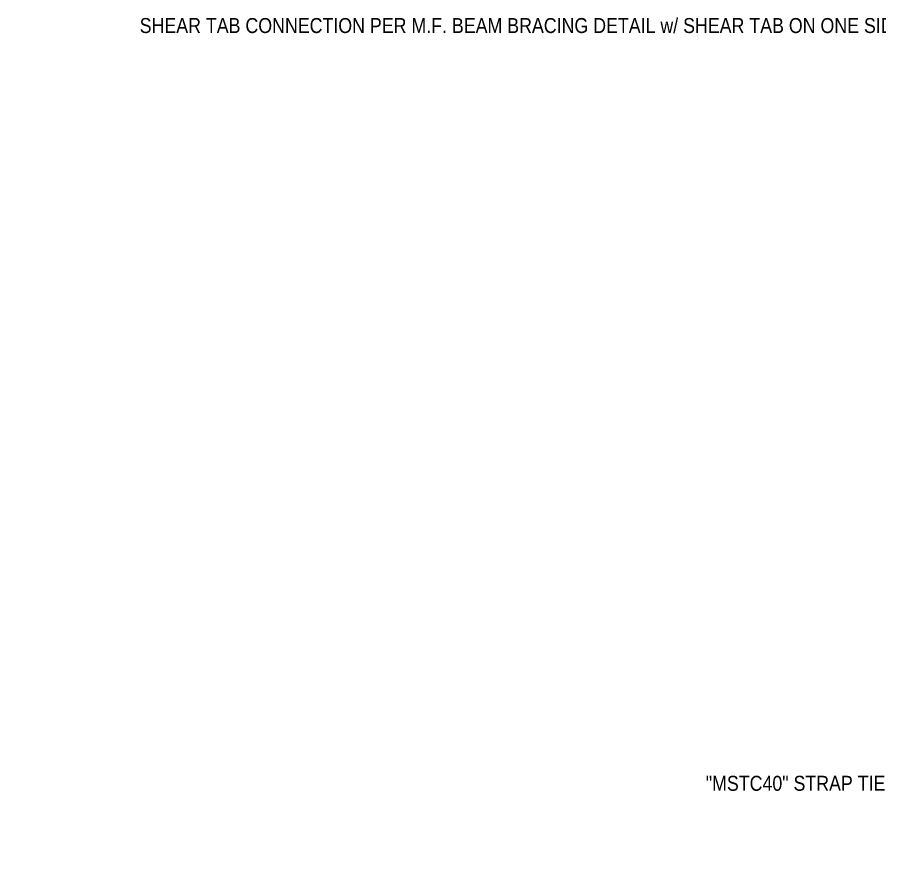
# Model space of a CAD drawing. Header units: inches. Extents: x -16404 to 14624, y -1591 to 16152.
# Drawn here: x 1237.8 to 1302.6, y 13310.5 to 13375.1 of the extents above; entities that cross this region are included whole.
import ezdxf
from ezdxf import colors
from ezdxf.entities.mleader import LeaderData, LeaderLine
from ezdxf.math import Vec2, Vec3

# ---------------------------------------------------------------- set-up
doc = ezdxf.new("R2010")
doc.units = ezdxf.units.IN
doc.header["$LTSCALE"] = 24
doc.header["$MEASUREMENT"] = 0
doc.layers.get('0').update_dxf_attribs({"linetype": 'CONTINUOUS'})
doc.layers.add('S-ANNO-NOTE', color=4, linetype='CONTINUOUS')
doc.layers.add('S-TYP DETAIL BLOCKS', color=1, linetype='CONTINUOUS')
doc.styles.add('Arial', font='arial.ttf', dxfattribs={"width": 0.85})

# ---------------------------------------------------------------- blocks, each defined once
blk = doc.blocks.new('_Integral')
at = {"color": 0, "linetype": 'ByBlock', "lineweight": -2}
for centre, start, end in [((0.44488802, -0.09133463), 101.9999999980396, 167.9999999799194), ((-0.44488802, 0.09133463), 282.0000000215427, 348.0000000034225)]:
    blk.add_arc(centre, 0.45416667, start, end, dxfattribs=at)
blk = doc.blocks.new('Se_MOMENT FRAME COLUMN BRACING')
at = {"layer": 'S-ANNO-NOTE'}
ml = blk.add_multileader_mtext('Standard', dxfattribs=at)
ml.set_content('\\A1;{\\C4;SHEAR TAB CONNECTION PER M.F. BEAM BRACING DETAIL w/ SHEAR TAB ON ONE SIDE OF BLOCKING. CENTER AT M.F. COLUMN WHERE POSSIBLE}', color=256, style='Arial')
ml.set_leader_properties(color=2)
ml.build(insert=Vec2(0, 0))
ml.multileader.update_dxf_attribs({"dogleg_length": 0.36, "arrow_head_size": 1.5, "scale": 12})
ctx = ml.context
ctx.base_point, ctx.scale, ctx.char_height, ctx.arrow_head_size, ctx.landing_gap_size, ctx.plane_origin = Vec3(6.10474664049654, 76.46701623189438), 12, 1.125, 1.5, 0.75, Vec3(15.45714592194054, 375.1833895970449)
ctx.text_align_type = 2
notes = []
notes.append((ctx, [(1, (1, 1, 0), (36.18371151089218, 76.46701623189438), (-1, 0), 1.500000000000008, [(0, [(45.00786122815043, 52.04519722105033)], 0, [])])]))
ctx.mtext.insert, ctx.mtext.width, ctx.mtext.alignment, ctx.mtext.flow_direction = Vec3(33.93371151089218, 77.03910866027036), 29.21464614657819, 3, 5
ml = blk.add_multileader_mtext('Standard', dxfattribs=at)
ml.set_content('{\\C4;"MSTC40" STRAP TIE ABOVE AND BELOW 4x BLOCKING}', color=256, style='Arial')
ml.set_leader_properties(color=2)
ml.build(insert=Vec2(0, 0))
ml.multileader.update_dxf_attribs({"dogleg_length": 0.36, "arrow_head_size": 1.5, "scale": 12})
ctx = ml.context
ctx.base_point, ctx.scale, ctx.char_height, ctx.arrow_head_size, ctx.landing_gap_size, ctx.plane_origin = Vec3(-3.575111384504726, 19.55102296907353), 12, 1.125, 1.5, 0.75, Vec3(-4.791519326488924, 321.5366589094156)
ctx.text_align_type = 2
notes.append((ctx, [(1, (1, 1, 0), (17.75931903841479, 19.55102296907353), (-1, 0), 1.500000000000008, [(0, [(30.6759888358356, 48.3664472210512)], 0, [])])]))
ctx.mtext.insert, ctx.mtext.width, ctx.mtext.alignment, ctx.mtext.flow_direction = Vec3(15.50931903841479, 20.12311539744951), 20.36571428571429, 3, 5
ml = blk.add_multileader_mtext('Standard', dxfattribs=at)
ml.set_content('{\\C4;JOIST PER PLAN, TYP}', color=256, style='Arial')
ml.set_leader_properties(color=2)
ml.build(insert=Vec2(0, 0))
ml.multileader.update_dxf_attribs({"dogleg_length": 0.36, "arrow_head_size": 1.5, "scale": 12})
ctx = ml.context
ctx.base_point, ctx.scale, ctx.char_height, ctx.arrow_head_size, ctx.landing_gap_size, ctx.plane_origin = Vec3(0.8361997634195273, 13.26923274978981), 12, 1.125, 1.5, 0.75, Vec3(0.1728236112285231, 313.9856061149403)
ctx.text_align_type = 2
notes.append((ctx, [(1, (1, 1, 0), (17.8466320621917, 13.26923274978981), (-1, 0), 1.500000000000008, [(0, [(35.04685751637589, 39.76592710539262)], 0, [])])]))
ctx.mtext.insert, ctx.mtext.width, ctx.mtext.alignment, ctx.mtext.flow_direction = Vec3(15.59663206219169, 13.94300491895761), 17.53080220065567, 3, 5
ml = blk.add_multileader_mtext('Standard', dxfattribs=at)
ml.set_content('{\\C4;FLOOR SHEATHING PER PLAN}', color=256, style='Arial')
ml.set_leader_properties(color=2)
ml.set_arrow_properties(name='INTEGRAL')
ml.build(insert=Vec2(0, 0))
ml.multileader.update_dxf_attribs({"dogleg_length": 0.36, "arrow_head_size": 1.5, "scale": 12})
ctx = ml.context
ctx.base_point, ctx.scale, ctx.char_height, ctx.arrow_head_size, ctx.landing_gap_size, ctx.plane_origin = Vec3(2.185870880161028, 24.55102296907353), 12, 1.125, 1.5, 0.75, Vec3(-5.954259587524575, 325.8650179971664)
ctx.text_align_type = 2
notes.append((ctx, [(1, (1, 1, 0), (17.75931903841479, 24.55102296907353), (-1, 0), 1.500000000000008, [(0, [(16.3685431746344, 37.35655685927122)], 0, [])])]))
ctx.mtext.insert, ctx.mtext.width, ctx.mtext.alignment, ctx.mtext.flow_direction = Vec3(15.50931903841479, 25.113906666209), 14.70136167018791, 3, 5
for ctx, leaders in notes:
    for number, flags, end, landing, length, lines in leaders:
        leader = LeaderData()
        leader.index, (leader.has_last_leader_line, leader.has_dogleg_vector, leader.attachment_direction) = number, flags
        leader.last_leader_point, leader.dogleg_vector, leader.dogleg_length = Vec3(end), Vec3(landing), length
        for number, points, colour, breaks in lines:
            line = LeaderLine()
            line.index, line.vertices, line.color, line.breaks = number, Vec3.list(points), colors.encode_raw_color(colour), breaks
            leader.lines.append(line)
        ctx.leaders.append(leader)
blk = doc.blocks.new('Se_MOMENT FRAME STEEL BEAM TO STEEL COLUMN CONNECTION 1')
at = {"layer": 'S-ANNO-NOTE'}
ml = blk.add_multileader_mtext('Standard', dxfattribs=at)
ml.set_content('\\A1;CONTINUITY PLATE TO MATCH BEAM FLANGE THICKNESS, TYPICAL', color=4, style='Arial')
ml.set_leader_properties(color=2)
ml.build(insert=Vec2(0, 0))
ml.multileader.update_dxf_attribs({"dogleg_length": 0.36, "arrow_head_size": 1.3125, "scale": 12})
ctx = ml.context
ctx.base_point, ctx.scale, ctx.char_height, ctx.arrow_head_size, ctx.landing_gap_size, ctx.plane_origin = Vec3(25.79921430799513, 155.9940856090016), 12, 1.125, 1.3125, 1.08, Vec3(106.4788961585018, 3636.928038208767)
ctx.text_align_type = 2
notes = []
notes.append((ctx, [(0, (1, 1, 0), (53.56180213200605, 155.9940856090016), (-1, 0), 1.500000000000008, [(0, [(79.46726899342138, 132.0696113624035)], 0, [])])]))
ctx.mtext.insert, ctx.mtext.width, ctx.mtext.alignment, ctx.mtext.flow_direction = Vec3(50.98180213200612, 156.6678577781695), 25.08987830102842, 3, 5
ml = blk.add_multileader_mtext('Standard', dxfattribs=at)
ml.set_content('\\A1;{\\H0.7x;\\S3#4;\\H1.4286x;"%%C PLUG WELD, TYP}', color=4, style='Arial')
ml.set_leader_properties(color=2)
ml.build(insert=Vec2(0, 0))
ml.multileader.update_dxf_attribs({"dogleg_length": 0.36, "arrow_head_size": 1.3125, "scale": 12})
ctx = ml.context
ctx.base_point, ctx.scale, ctx.char_height, ctx.arrow_head_size, ctx.landing_gap_size, ctx.plane_origin = Vec3(30.84023209285539, 133.7940501662069), 12, 1.125, 1.3125, 1.08, Vec3(98.49796423691987, 3606.100356247698)
ctx.text_align_type = 2
notes.append((ctx, [(0, (1, 1, 0), (48.74433318016781, 133.7940501662069), (-1, 0), 1.500000000000008, [(0, [(66.53427125252165, 125.5612327115359)], 0, [])])]))
ctx.mtext.insert, ctx.mtext.width, ctx.mtext.alignment, ctx.mtext.flow_direction = Vec3(46.16433318016781, 134.4678245608181), 23.07323914290464, 3, 5
for ctx, leaders in notes:
    for number, flags, end, landing, length, lines in leaders:
        leader = LeaderData()
        leader.index, (leader.has_last_leader_line, leader.has_dogleg_vector, leader.attachment_direction) = number, flags
        leader.last_leader_point, leader.dogleg_vector, leader.dogleg_length = Vec3(end), Vec3(landing), length
        for number, points, colour, breaks in lines:
            line = LeaderLine()
            line.index, line.vertices, line.color, line.breaks = number, Vec3.list(points), colors.encode_raw_color(colour), breaks
            leader.lines.append(line)
        ctx.leaders.append(leader)

msp = doc.modelspace()

# ---------------------------------------------------------------- block references
at = {"layer": 'S-TYP DETAIL BLOCKS'}
for name, p in [('Se_MOMENT FRAME STEEL BEAM TO STEEL COLUMN CONNECTION 1', (1496.324292876855, 13206.00000000028)), ('Se_MOMENT FRAME COLUMN BRACING', (1309.906095126348, 13298.00000000028))]:
    msp.add_blockref(name, p, dxfattribs=at)

doc.saveas('drawing.dxf')
